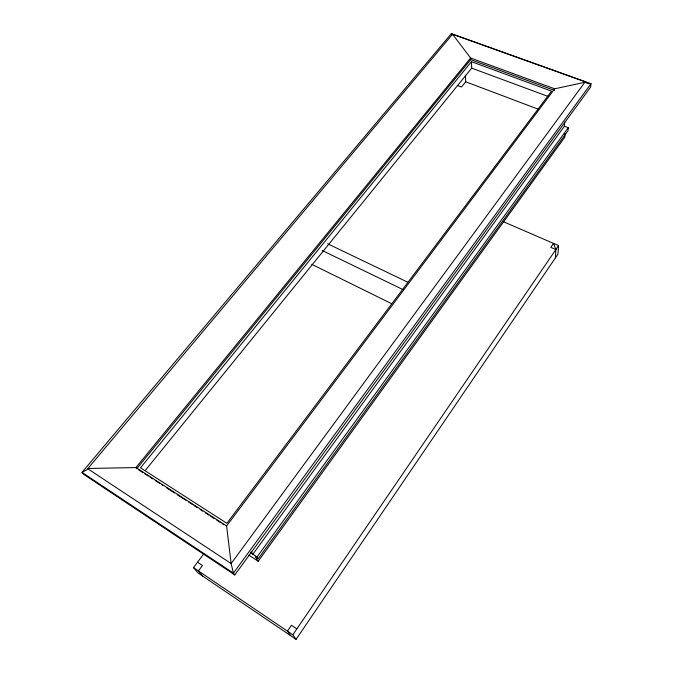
<?xml version="1.0" encoding="UTF-8"?>
<svg xmlns="http://www.w3.org/2000/svg" width="673" height="673" viewBox="0 0 673 673"><rect width="100%" height="100%" fill="white"/><g stroke="black" fill="none" stroke-linecap="round" stroke-linejoin="round"><path stroke-width="1.01" d="M555.418 257.894L555.856 249.557L553.534 243.407L550.817 247.37L555.856 249.557M251.206 551.734L252.863 554.224L564.403 126.23L564.681 122.074M565.093 133.397L564.832 137.115L258.222 561.232L248.909 555.166M502.824 221.459L558.565 245.586L557.959 254.158L296.086 639.35L197.98 572.908L193.471 567.591L203.843 553.778M564.403 126.23L568.256 127.693L568.037 130.705L258.23 558.733L255.303 556.832L258.222 561.232M296.086 639.35L292.848 634.774L558.565 245.586M258.23 558.733L257.061 556.95L568.256 127.693M234.801 574.944L590.684 86.968L590.995 83.704L451.364 33.65L82.005 472.379L83.965 474.524L234.801 574.944L233.43 573.127L82.005 472.379L86.8 469.83L452.542 34.239L585.207 81.812L587.201 83.418L590.995 83.704L233.43 573.127L231.125 563.57L226.616 525.966L554.687 88.811L585.375 82.156M585.207 81.812L231.125 563.57L87.397 468.509L135.946 467.558L226.616 525.966M465.38 75.536L465.699 81.795L461.459 87.036L457.665 85.589M145.225 470.511L471.697 68.133L471.42 61.672L551.549 91.141L226.868 523.308L140.506 467.802L471.42 61.672M451.364 33.65L452.172 34.954L452.542 34.239L470.604 58.013L470.679 59.645L136.812 468.652L135.946 467.558L470.604 58.013L554.687 88.811M470.679 59.645L554.602 90.443M471.697 68.133L548.285 96.517M465.699 81.795L538.366 109.236M327.701 243.828L407.821 282.231M322.249 250.541L403.421 289.811M311.809 264.346L391.56 303.641M138.571 469.788L142.962 472.623M144.72 473.75L148.228 476.013M149.986 477.149L152.628 478.848M155.261 480.547L159.652 483.374M161.411 484.51L163.169 485.637M166.685 487.908L174.593 492.998M177.226 494.697L186.009 500.359M188.65 502.058L192.158 504.321M193.917 505.457L197.433 507.72M200.066 509.419L202.708 511.118M205.341 512.818L208.857 515.081M210.615 516.216L214.123 518.479M216.765 520.179L220.273 522.441M222.031 523.577L223.789 524.704M250.356 552.6L257.061 556.95M197.526 562.191L202.464 565.505L198.409 570.931L202.859 576.214M296.843 628.919L291.426 625.276L287.421 631.114L290.736 635.724M193.471 567.591L292.848 634.774"/></g></svg>
